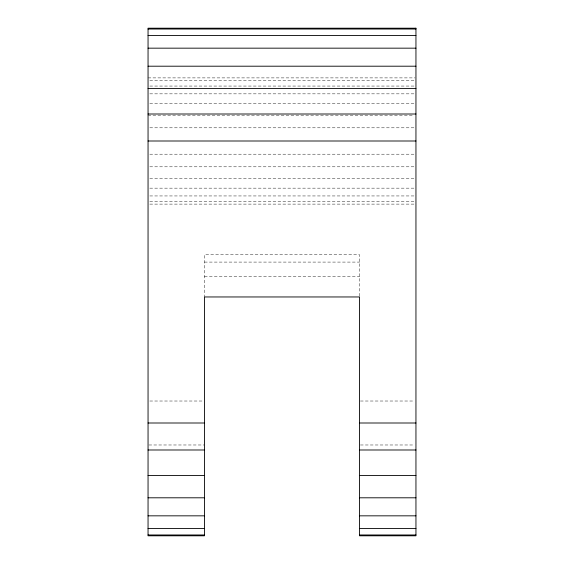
<?xml version="1.0" encoding="UTF-8"?>
<svg xmlns="http://www.w3.org/2000/svg" width="564" height="564" viewBox="0 0 564 564"><rect width="100%" height="100%" fill="white"/><g stroke="black" fill="none" stroke-linecap="round" stroke-linejoin="round"><path stroke-width="0.42" stroke-dasharray="2.82 2.11" d="M148.05 77.895L415.069 77.895M149.812 80.652L415.069 80.652M149.812 86.052L415.069 86.052M149.812 93.85L415.069 93.85M149.812 103.705L415.069 103.705M148.05 115.19L414.188 115.19M149.812 127.809L414.188 127.809M149.812 154.191L414.188 154.191M149.812 166.81L414.188 166.81M149.812 178.294L414.188 178.294M149.812 188.15L415.069 188.15M149.812 195.948L415.069 195.948M149.812 201.348L415.069 201.348M149.812 204.105L415.069 204.105M204.45 262.084L359.55 262.084M204.45 276.466L359.55 276.466M149.812 401.018L203.569 401.018M360.417 401.018L414.216 401.018M148.917 444.982L204.45 444.982M360.431 444.982L414.188 444.982M359.55 296.1L359.55 254.724L204.45 254.724L204.45 296.96"/><path stroke-width="0.85" d="M148.05 29.025L415.95 29.025M148.05 35.532L415.95 35.532M148.05 48.166L415.95 48.166M148.05 66.2L415.95 66.2M148.05 88.576L415.95 88.576M148.05 114.006L415.95 114.006M148.05 141L415.95 141M148.05 423L204.45 423M359.55 423L415.95 423M148.05 449.994L204.45 449.994M359.55 449.994L415.95 449.994M148.05 475.424L204.45 475.424M359.55 475.424L415.95 475.424M148.05 497.8L204.45 497.8M359.55 497.8L415.95 497.8M148.05 515.834L204.45 515.834M359.55 515.834L415.95 515.834M148.05 528.468L204.45 528.468M359.55 528.468L415.95 528.468M148.05 534.975L204.45 534.975M359.55 534.975L415.95 534.975M415.95 28.2L148.05 28.2L148.05 535.8L204.45 535.8L204.45 296.96L359.55 296.96L359.55 535.8L415.95 535.8L415.95 28.2"/></g></svg>
